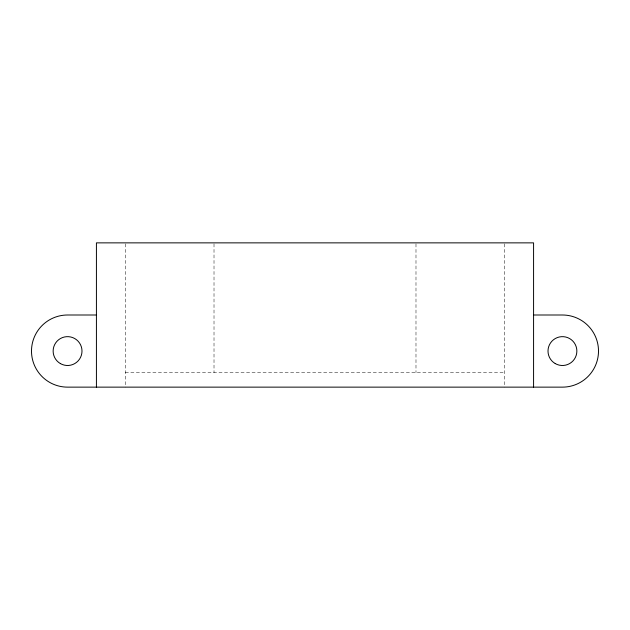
<?xml version="1.0" encoding="UTF-8"?>
<svg xmlns="http://www.w3.org/2000/svg" width="630" height="630" viewBox="0 0 630 630"><rect width="100%" height="100%" fill="white"/><g stroke="black" fill="none" stroke-linecap="round" stroke-linejoin="round"><path stroke-width="0.47" stroke-dasharray="3.15 2.36" d="M125.276 372.708L504.724 372.708M504.724 243.849L504.724 387.135M415.989 243.849L415.989 372.708M214.011 243.849L214.011 372.708M125.276 243.849L125.276 387.135"/><path stroke-width="0.94" d="M96.421 315L67.567 315A36.067 36.067 0 0 0 31.5 351.067A36.067 36.067 0 0 0 67.567 387.135L562.433 387.135A36.067 36.067 0 0 0 598.5 351.067A36.067 36.067 0 0 0 562.433 315L533.578 315M533.578 387.135L533.578 242.865L96.421 242.865L96.421 387.135M555.219 363.565A14.427 14.427 0 0 0 576.86 351.067A14.427 14.427 0 0 0 555.219 338.578A14.427 14.427 0 0 0 555.219 363.565M60.354 363.565A14.427 14.427 0 0 0 81.995 351.067A14.427 14.427 0 0 0 60.354 338.578A14.427 14.427 0 0 0 60.354 363.565"/></g></svg>
